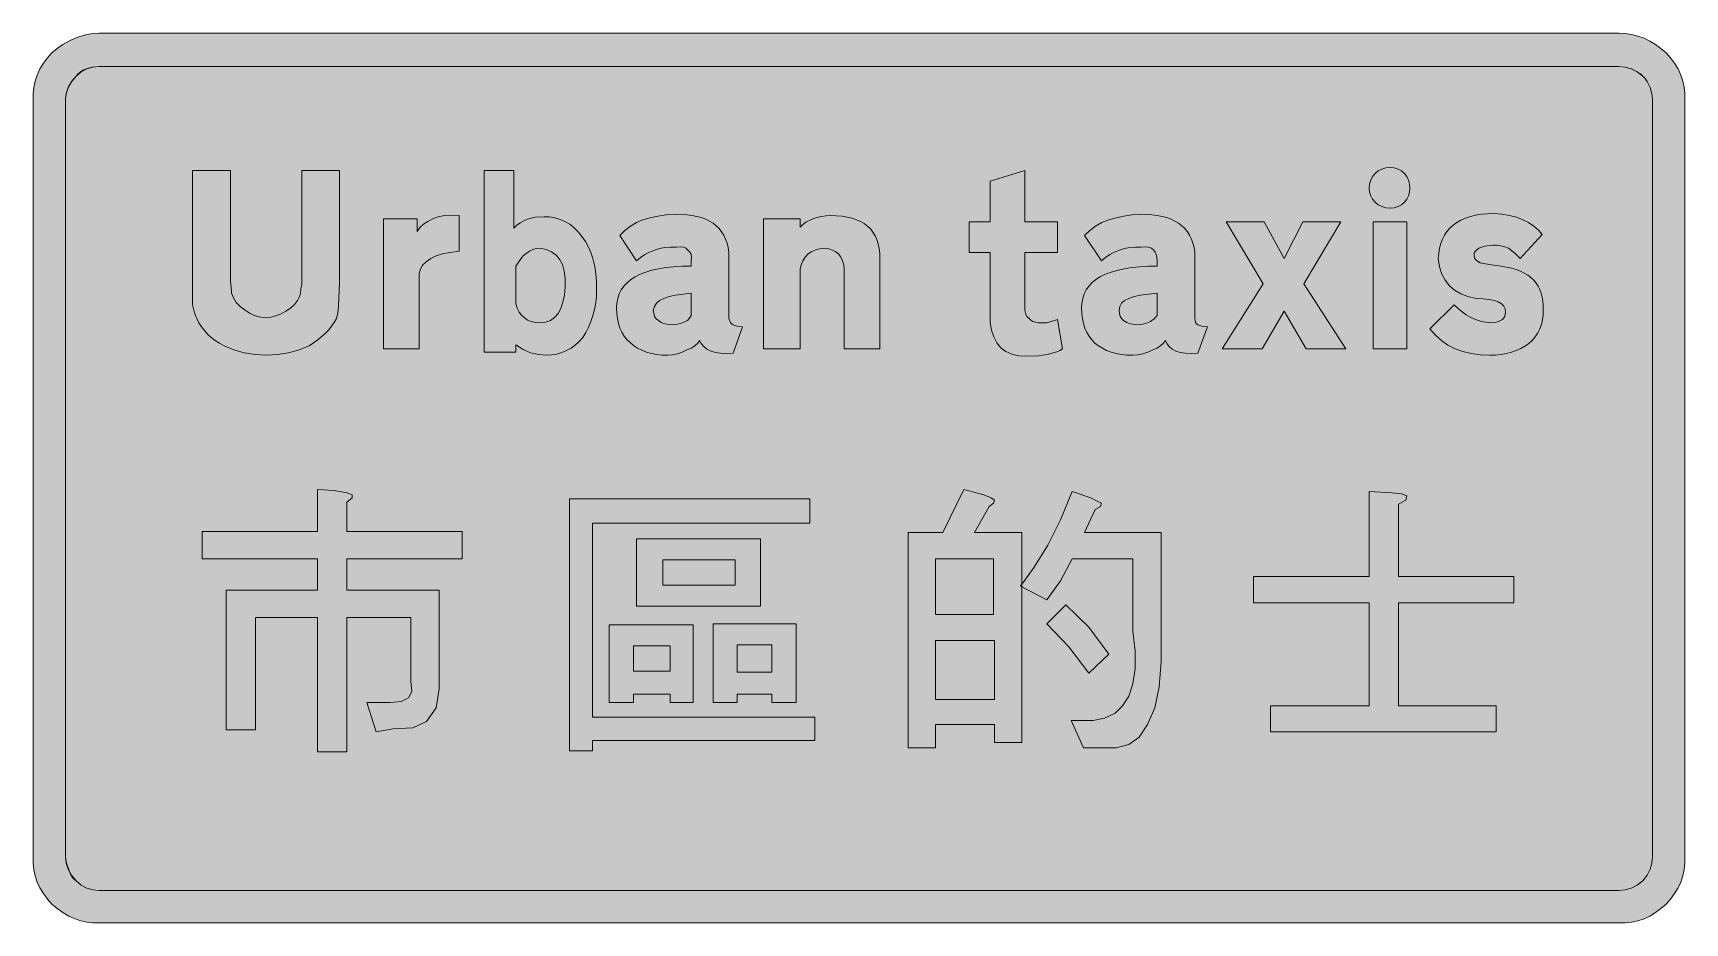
# Model space of a CAD drawing. Header units: metres. Extents: x 48 to 521, y 10 to 264.
import ezdxf

# ---------------------------------------------------------------- set-up
doc = ezdxf.new("R2010")
doc.units = ezdxf.units.M
doc.layers.add('FILL_BLACK_000000', color=7, linetype='Continuous', true_color=0x000000)
doc.layers.add('FILL_WHITE_FFFFFF', color=7, linetype='Continuous', true_color=0xffffff)

msp = doc.modelspace()

# ---------------------------------------------------------------- hatches: boundary and pattern name
at = {"layer": 'FILL_BLACK_000000', "true_color": 0x000000}
h = msp.add_hatch(color=7, dxfattribs=at)
h.dxf.hatch_style = 1
h.paths.add_polyline_path([(503.49, 264.01), (505.29, 263.71), (507.09, 263.23), (508.89, 262.62), (510.51, 261.84), (512.15, 260.86), (513.74, 259.71), (515.19, 258.42), (516.48, 257.01), (517.63, 255.49), (518.61, 253.86), (519.39, 252.12), (519.96, 250.32), (520.33, 248.56), (520.53, 246.85), (520.59, 245.22), (520.59, 28.62), (520.53, 26.82), (520.33, 25.02), (519.96, 23.22), (519.39, 21.42), (518.61, 19.8), (517.63, 18.16), (516.48, 16.57), (515.19, 15.12), (513.74, 13.83), (512.15, 12.68), (510.51, 11.7), (508.89, 10.92), (507.09, 10.35), (505.29, 9.98), (503.49, 9.78), (501.69, 9.72), (67.29, 9.72), (65.49, 9.78), (63.73, 9.98), (62.02, 10.35), (60.39, 10.92), (58.6, 11.7), (56.86, 12.68), (55.24, 13.83), (53.79, 15.12), (52.5, 16.57), (51.35, 18.16), (50.37, 19.8), (49.59, 21.42), (49.02, 23.22), (48.65, 25.02), (48.45, 26.82), (48.39, 28.62), (48.39, 245.22), (48.45, 246.85), (48.65, 248.56), (49.02, 250.32), (49.59, 252.12), (50.37, 253.86), (51.35, 255.49), (52.5, 257.01), (53.79, 258.42), (55.24, 259.71), (56.86, 260.86), (58.6, 261.84), (60.39, 262.62), (62.02, 263.23), (63.73, 263.71), (65.49, 264.01), (67.29, 264.12), (501.69, 264.12), (503.49, 264.01)])
h.paths.add_polyline_path([(63.54, 253.84), (62.73, 253.47), (61.97, 253), (61.29, 252.45), (60.69, 251.82), (59.46, 250.37), (58.51, 248.74), (57.91, 247.01), (57.75, 246.12), (57.69, 245.22), (57.69, 28.62), (57.86, 26.82), (58.4, 25.06), (59.34, 23.35), (60.69, 21.72), (62.14, 20.54), (63.76, 19.69), (65.5, 19.19), (67.29, 19.02), (501.69, 19.02), (503.49, 19.19), (505.25, 19.69), (506.96, 20.54), (508.59, 21.72), (509.77, 23.35), (510.62, 25.06), (511.12, 26.82), (511.29, 28.62), (511.29, 245.22), (511.1, 246.76), (510.69, 248.52), (509.75, 250.28), (509.21, 251.09), (508.59, 251.82), (506.96, 253), (505.25, 253.84), (503.49, 254.35), (501.69, 254.52), (67.29, 254.52), (65.33, 254.35), (63.54, 253.84)], flags=16)
h = msp.add_hatch(color=7, dxfattribs=at)
h.dxf.hatch_style = 1
h.paths.add_polyline_path([(135.99, 194.52), (135.99, 192.72), (135.69, 186.12), (135.64, 184.97), (135.5, 184.09), (135.09, 182.52), (134.47, 181.41), (133.74, 180.33), (132.91, 179.29), (131.98, 178.28), (129.82, 176.4), (127.29, 174.72), (125.9, 174.09), (124.44, 173.54), (121.37, 172.69), (118.18, 172.19), (114.99, 172.02), (111.85, 172.19), (108.76, 172.69), (105.79, 173.54), (102.99, 174.72), (101.68, 175.44), (100.46, 176.23), (99.34, 177.11), (98.3, 178.06), (97.37, 179.08), (96.54, 180.16), (95.81, 181.31), (95.19, 182.52), (94.89, 183.12), (94.44, 184.54), (93.99, 186.42), (93.99, 192.12), (93.99, 224.82), (104.79, 224.82), (104.79, 194.22), (104.79, 193.32), (105.09, 190.32), (105.09, 189.72), (105.66, 188.38), (106.48, 187.09), (107.58, 185.92), (108.99, 184.92), (110.43, 183.96), (111.99, 183.31), (113.55, 182.94), (114.99, 182.82), (116.39, 182.93), (117.84, 183.27), (119.29, 183.83), (120.69, 184.62), (121.97, 185.44), (123.09, 186.49), (123.98, 187.66), (124.59, 188.82), (124.89, 189.72), (124.93, 190.92), (125.02, 191.58), (125.19, 192.12), (125.19, 193.32), (125.19, 224.82), (135.99, 224.82), (135.99, 194.52)])
h = msp.add_hatch(color=7, dxfattribs=at)
h.dxf.hatch_style = 1
h.paths.add_polyline_path([(190.63, 172.73), (189.54, 173.15), (188.47, 173.67), (187.42, 174.29), (186.39, 175.02), (186.39, 172.92), (177.39, 172.92), (177.39, 224.82), (185.79, 224.82), (185.79, 208.32), (186.71, 209.15), (187.66, 209.85), (188.65, 210.42), (189.69, 210.87), (190.79, 211.21), (191.95, 211.44), (194.49, 211.62), (196.05, 211.54), (197.57, 211.28), (199.04, 210.84), (200.45, 210.23), (201.79, 209.44), (203.05, 208.46), (204.22, 207.28), (205.29, 205.92), (206.33, 204.49), (207.21, 202.9), (207.94, 201.17), (208.52, 199.32), (208.95, 197.35), (209.26, 195.29), (209.43, 193.14), (209.49, 190.92), (209.42, 188.92), (209.22, 186.99), (208.89, 185.13), (208.44, 183.34), (207.88, 181.64), (207.21, 180.04), (206.45, 178.53), (205.59, 177.12), (204.54, 175.95), (203.4, 174.93), (202.19, 174.06), (200.9, 173.33), (199.55, 172.76), (198.12, 172.35), (196.64, 172.1), (195.09, 172.02), (192.84, 172.19), (190.63, 172.73)])
h.paths.add_polyline_path([(196.27, 181.99), (197.47, 182.81), (198.47, 183.94), (199.27, 185.39), (199.87, 187.14), (200.28, 189.19), (200.49, 191.52), (200.48, 193.95), (200.21, 196.08), (199.69, 197.91), (198.91, 199.43), (197.89, 200.66), (196.61, 201.6), (195.08, 202.25), (193.29, 202.62), (192.22, 202.51), (191.23, 202.21), (190.29, 201.73), (189.39, 201.12), (188.54, 200.39), (187.78, 199.54), (186.39, 197.52), (186.39, 186.72), (186.8, 185.45), (187.34, 184.36), (188.02, 183.43), (188.83, 182.67), (189.76, 182.08), (190.82, 181.66), (192, 181.4), (193.29, 181.32), (194.88, 181.49), (196.27, 181.99)], flags=16)
h = msp.add_hatch(color=7, dxfattribs=at)
h.dxf.hatch_style = 1
h.paths.add_polyline_path([(341.19, 210.12), (341.19, 201.42), (331.89, 201.42), (331.89, 185.22), (331.95, 184.38), (332.15, 183.64), (332.52, 183.03), (333.09, 182.52), (333.6, 182.08), (334.21, 181.69), (334.95, 181.42), (335.79, 181.32), (338.19, 181.32), (341.19, 182.22), (342.69, 173.82), (341.93, 173.39), (341.01, 172.99), (338.68, 172.32), (335.73, 171.88), (332.19, 171.72), (330.05, 171.88), (328.14, 172.36), (326.45, 173.11), (324.99, 174.12), (323.93, 175.58), (323.04, 177.27), (322.37, 179.18), (321.99, 181.32), (321.99, 201.42), (315.99, 201.42), (315.99, 210.12), (321.99, 210.12), (321.99, 221.82), (331.89, 224.82), (331.89, 210.12), (341.19, 210.12)])
h = msp.add_hatch(color=7, dxfattribs=at)
h.dxf.hatch_style = 1
h.paths.add_polyline_path([(441.88, 218.61), (441.56, 217.56), (441.06, 216.6), (440.38, 215.74), (439.54, 215.03), (438.57, 214.49), (437.48, 214.14), (436.29, 214.02), (435.08, 214.14), (433.96, 214.49), (432.94, 215.03), (432.05, 215.74), (431.32, 216.6), (430.76, 217.56), (430.41, 218.61), (430.29, 219.72), (430.41, 220.93), (430.76, 222.05), (431.32, 223.07), (432.05, 223.96), (432.94, 224.69), (433.96, 225.25), (435.08, 225.6), (436.29, 225.72), (437.48, 225.6), (438.57, 225.25), (439.54, 224.69), (440.38, 223.96), (441.06, 223.07), (441.56, 222.05), (441.88, 220.93), (441.99, 219.72), (441.88, 218.61)])
h = msp.add_hatch(color=7, dxfattribs=at)
h.dxf.hatch_style = 1
h.paths.add_polyline_path([(480.03, 183.49), (479.86, 182.11), (479.55, 180.8), (479.12, 179.56), (478.54, 178.38), (477.81, 177.28), (476.93, 176.26), (475.89, 175.32), (474.82, 174.58), (473.65, 173.92), (472.38, 173.35), (471.02, 172.88), (469.57, 172.51), (468.04, 172.24), (466.45, 172.08), (464.79, 172.02), (462.06, 172.13), (459.5, 172.47), (457.11, 173.05), (454.89, 173.86), (452.84, 174.91), (450.95, 176.2), (449.24, 177.73), (447.69, 179.52), (454.59, 186.42), (455.72, 185.35), (456.88, 184.39), (458.09, 183.55), (459.39, 182.82), (460.74, 182.21), (462.13, 181.73), (463.57, 181.43), (465.09, 181.32), (466.11, 181.38), (466.97, 181.54), (467.71, 181.83), (468.39, 182.22), (468.78, 182.67), (469.06, 183.16), (469.23, 183.7), (469.29, 184.32), (469.16, 185.26), (468.78, 186.07), (468.14, 186.74), (467.23, 187.28), (466.05, 187.7), (464.61, 187.99), (462.89, 188.16), (460.89, 188.22), (458.56, 188.78), (456.5, 189.58), (454.73, 190.61), (453.24, 191.89), (452.03, 193.43), (451.1, 195.22), (450.46, 197.28), (450.09, 199.62), (450.21, 201.15), (450.44, 202.59), (450.79, 203.93), (451.27, 205.18), (451.86, 206.33), (452.56, 207.39), (453.39, 208.36), (454.33, 209.22), (455.38, 209.99), (456.56, 210.65), (457.84, 211.22), (459.24, 211.69), (460.76, 212.05), (462.39, 212.31), (464.13, 212.47), (465.99, 212.52), (468.28, 212.32), (470.42, 211.96), (472.41, 211.44), (474.24, 210.76), (475.9, 209.92), (477.38, 208.93), (478.68, 207.8), (479.79, 206.52), (473.49, 199.62), (472.76, 200.47), (471.95, 201.23), (470.19, 202.62), (469.06, 203.01), (467.94, 203.29), (466.81, 203.46), (465.69, 203.52), (463.33, 203.18), (462.4, 202.91), (461.64, 202.58), (461.05, 202.18), (460.63, 201.71), (460.37, 201.15), (460.29, 200.52), (460.4, 199.9), (460.74, 199.36), (461.3, 198.87), (462.09, 198.42), (464.64, 197.97), (468.09, 197.52), (471.03, 196.93), (472.34, 196.53), (473.55, 196.06), (474.66, 195.52), (475.66, 194.9), (476.56, 194.22), (477.35, 193.47), (478.05, 192.65), (478.64, 191.75), (479.13, 190.79), (479.52, 189.76), (479.81, 188.65), (480.01, 187.48), (480.1, 186.23), (480.09, 184.92), (480.03, 183.49)])
h = msp.add_hatch(color=7, dxfattribs=at)
h.dxf.hatch_style = 1
h.paths.add_polyline_path([(148.59, 211.02), (158.19, 211.02), (158.19, 207.42), (158.98, 208.49), (159.99, 209.44), (161.23, 210.29), (162.69, 211.02), (164.2, 211.58), (165.99, 211.92), (168.01, 212.03), (170.19, 211.92), (170.19, 201.72), (167.66, 201.43), (165.46, 201.01), (163.61, 200.41), (162.09, 199.62), (160.73, 198.71), (159.76, 197.74), (159.14, 196.67), (158.79, 195.42), (158.79, 173.82), (148.59, 173.82), (148.59, 211.02)])
h = msp.add_hatch(color=7, dxfattribs=at)
h.dxf.hatch_style = 1
h.paths.add_polyline_path([(236.6, 200.04), (236.49, 200.86), (236.15, 201.51), (235.59, 202.02), (235.03, 202.58), (234.28, 202.92), (233.35, 203.03), (232.29, 202.92), (230.63, 202.95), (229.03, 202.82), (227.5, 202.53), (226.03, 202.09), (224.63, 201.52), (223.3, 200.81), (222.06, 199.98), (220.89, 199.02), (216.09, 206.22), (217.54, 207.68), (219.17, 208.92), (220.9, 209.93), (222.69, 210.72), (224.78, 211.33), (227, 211.81), (229.4, 212.11), (231.99, 212.22), (235.28, 212.15), (236.78, 211.98), (238.18, 211.71), (239.48, 211.36), (240.68, 210.91), (241.78, 210.37), (242.79, 209.74), (243.7, 209.02), (244.51, 208.21), (245.22, 207.31), (245.83, 206.31), (246.34, 205.23), (246.76, 204.05), (247.07, 202.78), (247.29, 201.42), (247.29, 182.52), (247.78, 181.39), (248.09, 181), (248.49, 180.72), (249.61, 180.31), (251.19, 180.12), (248.49, 172.62), (246.58, 172.5), (244.89, 172.58), (243.43, 172.83), (242.19, 173.22), (241, 173.77), (240.09, 174.49), (239.41, 175.33), (238.89, 176.22), (238.45, 175.5), (237.65, 174.76), (236.57, 174.07), (235.29, 173.52), (233.94, 172.91), (232.59, 172.43), (231.24, 172.13), (229.89, 172.02), (228.23, 172.08), (226.64, 172.24), (225.13, 172.53), (223.7, 172.92), (222.38, 173.43), (221.16, 174.04), (220.06, 174.78), (219.09, 175.62), (218.15, 176.48), (217.34, 177.46), (216.67, 178.57), (216.13, 179.78), (215.71, 181.1), (215.42, 182.5), (215.25, 183.97), (215.19, 185.52), (215.27, 186.94), (215.53, 188.28), (215.95, 189.52), (216.54, 190.69), (217.29, 191.76), (218.21, 192.74), (219.3, 193.64), (220.55, 194.44), (221.97, 195.16), (223.55, 195.78), (225.3, 196.31), (227.21, 196.74), (229.29, 197.08), (231.53, 197.32), (233.93, 197.47), (236.49, 197.52), (236.49, 199.02), (236.6, 200.04)])
h.paths.add_polyline_path([(226.48, 182.41), (227.19, 181.92), (227.98, 181.35), (228.99, 180.98), (230.23, 180.78), (231.69, 180.72), (233.49, 181.06), (234.88, 181.62), (235.42, 181.99), (235.87, 182.41), (236.22, 182.89), (236.49, 183.42), (236.49, 189.72), (232.03, 189.19), (230.2, 188.79), (228.69, 188.22), (227.5, 187.66), (226.63, 186.91), (226.03, 185.98), (225.69, 184.92), (225.99, 183.12), (226.48, 182.41)], flags=16)
h = msp.add_hatch(color=7, dxfattribs=at)
h.dxf.hatch_style = 1
h.paths.add_polyline_path([(280.29, 173.82), (280.29, 195.42), (280.29, 195.72), (280.29, 196.32), (280.29, 196.62), (280.11, 197.9), (279.78, 199.03), (279.3, 200.02), (278.68, 200.86), (277.9, 201.54), (276.96, 202.06), (275.86, 202.42), (274.59, 202.62), (273.2, 202.42), (271.95, 202.06), (270.85, 201.54), (269.9, 200.86), (269.11, 200.02), (268.47, 199.03), (268, 197.9), (267.69, 196.62), (267.69, 196.32), (267.69, 173.82), (257.19, 173.82), (257.19, 211.02), (267.69, 211.02), (267.69, 208.62), (268.42, 209.42), (269.27, 210.04), (271.29, 211.02), (272.47, 211.41), (273.73, 211.69), (275.04, 211.86), (276.39, 211.92), (279.67, 211.74), (281.14, 211.5), (282.52, 211.18), (283.78, 210.76), (284.94, 210.24), (285.99, 209.63), (286.93, 208.92), (287.76, 208.11), (288.48, 207.2), (289.09, 206.19), (289.59, 205.09), (289.99, 203.87), (290.27, 202.56), (290.43, 201.14), (290.49, 199.62), (290.49, 199.02), (290.49, 173.82), (280.29, 173.82)])
h = msp.add_hatch(color=7, dxfattribs=at)
h.dxf.hatch_style = 1
h.paths.add_polyline_path([(369.63, 200.04), (369.46, 200.86), (369.18, 201.51), (368.79, 202.02), (368.06, 202.58), (367.22, 202.92), (366.26, 203.03), (365.19, 202.92), (363.53, 202.95), (361.93, 202.82), (360.4, 202.53), (358.93, 202.09), (357.53, 201.52), (356.2, 200.81), (354.96, 199.98), (353.79, 199.02), (348.99, 206.22), (350.45, 207.68), (352.1, 208.92), (353.93, 209.93), (355.89, 210.72), (357.97, 211.33), (360.17, 211.81), (362.47, 212.11), (364.89, 212.22), (368.19, 212.15), (369.71, 211.98), (371.12, 211.71), (372.45, 211.36), (373.68, 210.91), (374.81, 210.37), (375.84, 209.74), (376.78, 209.02), (377.61, 208.21), (378.35, 207.31), (378.98, 206.31), (379.51, 205.23), (379.94, 204.05), (380.27, 202.78), (380.49, 201.42), (380.49, 182.52), (380.55, 181.9), (380.72, 181.39), (381, 181), (381.39, 180.72), (382.52, 180.31), (384.09, 180.12), (381.39, 172.62), (379.48, 172.5), (377.79, 172.58), (376.33, 172.83), (375.09, 173.22), (374.03, 173.77), (373.14, 174.49), (372.47, 175.33), (372.09, 176.22), (371.53, 175.5), (370.74, 174.76), (369.73, 174.07), (368.49, 173.52), (367.09, 172.91), (365.64, 172.43), (364.19, 172.13), (362.79, 172.02), (361.09, 172.08), (359.49, 172.24), (357.98, 172.52), (356.57, 172.91), (355.26, 173.4), (354.05, 174), (352.95, 174.7), (351.95, 175.51), (351.07, 176.42), (350.29, 177.43), (349.63, 178.53), (349.08, 179.74), (348.65, 181.04), (348.34, 182.44), (348.15, 183.93), (348.09, 185.52), (348.17, 186.94), (348.43, 188.28), (348.85, 189.53), (349.44, 190.69), (350.2, 191.78), (351.13, 192.78), (352.22, 193.69), (353.49, 194.52), (354.92, 195.17), (356.53, 195.75), (358.3, 196.26), (360.24, 196.69), (362.35, 197.05), (364.63, 197.3), (367.07, 197.46), (369.69, 197.52), (369.69, 199.02), (369.63, 200.04)])
h.paths.add_polyline_path([(359.19, 183.12), (359.64, 182.41), (360.09, 181.92), (361.05, 181.35), (362.12, 180.98), (363.3, 180.78), (364.59, 180.72), (366.4, 181.06), (367.81, 181.62), (368.89, 182.41), (369.69, 183.42), (369.69, 189.72), (364.96, 189.19), (363.11, 188.79), (361.59, 188.22), (360.41, 187.66), (359.56, 186.91), (359.06, 185.98), (358.89, 184.92), (358.93, 184.02), (359.19, 183.12)], flags=16)
h = msp.add_hatch(color=7, dxfattribs=at)
h.dxf.hatch_style = 1
h.paths.add_polyline_path([(422.19, 210.12), (411.69, 192.42), (423.69, 173.82), (412.29, 173.82), (405.99, 184.62), (399.69, 173.82), (388.29, 173.82), (399.99, 192.42), (389.49, 210.12), (400.29, 210.12), (405.99, 199.62), (411.39, 210.12), (422.19, 210.12)])
h = msp.add_hatch(color=7, dxfattribs=at)
h.dxf.hatch_style = 1
h.paths.add_polyline_path([(431.49, 173.82), (431.49, 210.12), (441.09, 210.12), (441.09, 173.82), (431.49, 173.82)])
h = msp.add_hatch(color=7, dxfattribs=at)
h.dxf.hatch_style = 1
h.paths.add_polyline_path([(129.69, 121.62), (129.69, 133.62), (134.49, 133.32), (138.09, 132.72), (139.59, 132.12), (139.59, 131.22), (138.09, 130.02), (138.09, 121.62), (171.09, 121.62), (171.09, 113.82), (138.09, 113.82), (138.09, 104.82), (164.49, 104.82), (164.49, 76.62), (163.59, 71.22), (160.89, 67.32), (156.99, 65.52), (151.29, 65.22), (146.49, 64.32), (143.79, 72.72), (150.39, 72.72), (153.69, 73.02), (155.79, 74.22), (156.69, 76.02), (156.39, 78.72), (156.39, 97.02), (138.09, 97.02), (138.09, 58.62), (129.69, 58.62), (129.69, 97.02), (111.99, 97.02), (111.99, 64.92), (103.59, 64.92), (103.59, 104.82), (129.69, 104.82), (129.69, 113.82), (96.69, 113.82), (96.69, 121.62), (129.69, 121.62)])
h = msp.add_hatch(color=7, dxfattribs=at)
h.dxf.hatch_style = 1
h.paths.add_polyline_path([(323.19, 130.62), (322.89, 129.72), (321.69, 128.82), (317.49, 121.32), (330.99, 121.32), (330.99, 61.32), (323.19, 61.32), (323.19, 66.42), (306.39, 66.42), (306.39, 59.82), (298.59, 59.82), (298.59, 121.32), (308.49, 121.32), (314.49, 133.62), (320.19, 132.12), (322.29, 131.22), (323.19, 130.62)])
h.paths.add_polyline_path([(306.39, 113.82), (306.39, 97.92), (322.89, 97.92), (322.89, 113.82), (306.39, 113.82)], flags=16)
h.paths.add_polyline_path([(323.19, 90.42), (306.39, 90.42), (306.39, 73.62), (323.19, 73.62), (323.19, 90.42)], flags=16)
h = msp.add_hatch(color=7, dxfattribs=at)
h.dxf.hatch_style = 1
h.paths.add_polyline_path([(352.59, 130.32), (353.79, 129.72), (353.49, 128.82), (351.99, 127.92), (348.99, 121.32), (370.89, 121.32), (370.89, 92.82), (370.89, 84.42), (370.29, 77.22), (369.09, 71.22), (366.99, 66.42), (364.59, 62.82), (361.59, 60.72), (357.99, 59.82), (353.49, 59.82), (348.69, 59.82), (345.09, 67.62), (351.39, 67.62), (354.69, 68.22), (357.69, 69.72), (359.79, 71.82), (361.59, 74.52), (362.79, 78.12), (363.39, 82.32), (363.39, 87.42), (362.79, 93.12), (362.79, 113.82), (345.39, 113.82), (342.09, 107.52), (338.19, 102.12), (330.69, 106.02), (334.59, 111.42), (338.49, 117.72), (342.09, 124.92), (345.39, 133.02), (350.79, 131.22), (352.59, 130.32)])
h = msp.add_hatch(color=7, dxfattribs=at)
h.dxf.hatch_style = 1
h.paths.add_polyline_path([(439.59, 132.42), (441.09, 131.82), (440.79, 130.62), (438.69, 129.42), (438.69, 108.72), (471.69, 108.72), (471.69, 101.22), (438.69, 101.22), (438.69, 71.82), (466.59, 71.82), (466.59, 64.32), (402.09, 64.32), (402.09, 71.82), (430.29, 71.82), (430.29, 101.22), (397.29, 101.22), (397.29, 108.72), (430.29, 108.72), (430.29, 133.02), (436.89, 132.72), (439.59, 132.42)])
h = msp.add_hatch(color=7, dxfattribs=at)
h.dxf.hatch_style = 1
h.paths.add_polyline_path([(270.39, 130.92), (270.39, 124.02), (208.29, 124.02), (208.29, 68.52), (271.89, 68.52), (271.89, 61.92), (208.29, 61.92), (208.29, 58.92), (201.69, 58.92), (201.69, 130.92), (270.39, 130.92)])
h = msp.add_hatch(color=7, dxfattribs=at)
h.dxf.hatch_style = 1
h.paths.add_polyline_path([(256.29, 100.32), (220.89, 100.32), (220.89, 119.52), (256.29, 119.52), (256.29, 100.32)])
h.paths.add_polyline_path([(249.09, 113.52), (228.39, 113.52), (228.39, 106.32), (249.09, 106.32), (249.09, 113.52)], flags=16)
h = msp.add_hatch(color=7, dxfattribs=at)
h.dxf.hatch_style = 1
h.paths.add_polyline_path([(350.19, 94.32), (355.89, 86.52), (350.19, 81.12), (344.49, 88.62), (338.19, 95.22), (343.59, 100.62), (350.19, 94.32)])
h = msp.add_hatch(color=7, dxfattribs=at)
h.dxf.hatch_style = 1
h.paths.add_polyline_path([(237.09, 72.72), (230.49, 72.72), (230.49, 75.12), (219.99, 75.12), (219.99, 72.72), (213.09, 72.72), (213.09, 94.92), (237.09, 94.92), (237.09, 72.72)])
h.paths.add_polyline_path([(230.49, 88.92), (219.99, 88.92), (219.99, 81.72), (230.49, 81.72), (230.49, 88.92)], flags=16)
h = msp.add_hatch(color=7, dxfattribs=at)
h.dxf.hatch_style = 1
h.paths.add_polyline_path([(266.49, 72.72), (259.59, 72.72), (259.59, 75.12), (249.69, 75.12), (249.69, 72.72), (242.79, 72.72), (242.79, 95.22), (266.49, 95.22), (266.49, 72.72)])
h.paths.add_polyline_path([(259.59, 89.22), (249.69, 89.22), (249.69, 81.42), (259.59, 81.42), (259.59, 89.22)], flags=16)
at = {"layer": 'FILL_WHITE_FFFFFF', "true_color": 0xffffff}
h = msp.add_hatch(color=7, dxfattribs=at)
h.dxf.hatch_style = 1
h.paths.add_polyline_path([(501.69, 254.52), (503.49, 254.33), (505.29, 253.92), (507.05, 252.98), (507.86, 252.44), (508.59, 251.82), (509.21, 251.09), (509.75, 250.28), (510.69, 248.52), (511.1, 246.76), (511.29, 245.22), (511.29, 28.62), (511.12, 26.82), (510.62, 25.06), (509.77, 23.35), (508.59, 21.72), (506.96, 20.54), (505.25, 19.69), (503.49, 19.19), (501.69, 19.02), (67.29, 19.02), (65.5, 19.19), (63.76, 19.69), (62.14, 20.54), (60.69, 21.72), (59.9, 22.45), (59.3, 23.26), (58.88, 24.12), (58.59, 25.02), (58.2, 25.92), (57.92, 26.82), (57.75, 27.72), (57.69, 28.62), (57.69, 245.22), (57.86, 246.84), (58.4, 248.52), (59.34, 250.2), (60.69, 251.82), (62.14, 253), (63.76, 253.84), (65.5, 254.35), (67.29, 254.52), (501.69, 254.52)])

# ---------------------------------------------------------------- linework, layer by layer
at = {"layer": 'FILL_BLACK_000000', "lineweight": 0, "true_color": 0x000000}
for points in [[(503.49, 264.01), (505.29, 263.71), (507.09, 263.23), (508.89, 262.62), (510.51, 261.84), (512.15, 260.86), (513.74, 259.71), (515.19, 258.42), (516.48, 257.01), (517.63, 255.49), (518.61, 253.86), (519.39, 252.12), (519.96, 250.32), (520.33, 248.56), (520.53, 246.85), (520.59, 245.22), (520.59, 28.62), (520.53, 26.82), (520.33, 25.02), (519.96, 23.22), (519.39, 21.42), (518.61, 19.8), (517.63, 18.16), (516.48, 16.57), (515.19, 15.12), (513.74, 13.83), (512.15, 12.68), (510.51, 11.7), (508.89, 10.92), (507.09, 10.35), (505.29, 9.98), (503.49, 9.78), (501.69, 9.72), (67.29, 9.72), (65.49, 9.78), (63.73, 9.98), (62.02, 10.35), (60.39, 10.92), (58.6, 11.7), (56.86, 12.68), (55.24, 13.83), (53.79, 15.12), (52.5, 16.57), (51.35, 18.16), (50.37, 19.8), (49.59, 21.42), (49.02, 23.22), (48.65, 25.02), (48.45, 26.82), (48.39, 28.62), (48.39, 245.22), (48.45, 246.85), (48.65, 248.56), (49.02, 250.32), (49.59, 252.12), (50.37, 253.86), (51.35, 255.49), (52.5, 257.01), (53.79, 258.42), (55.24, 259.71), (56.86, 260.86), (58.6, 261.84), (60.39, 262.62), (62.02, 263.23), (63.73, 263.71), (65.49, 264.01), (67.29, 264.12), (501.69, 264.12)], [(63.54, 253.84), (62.73, 253.47), (61.97, 253), (61.29, 252.45), (60.69, 251.82), (59.46, 250.37), (58.51, 248.74), (57.91, 247.01), (57.75, 246.12), (57.69, 245.22), (57.69, 28.62), (57.86, 26.82), (58.4, 25.06), (59.34, 23.35), (60.69, 21.72), (62.14, 20.54), (63.76, 19.69), (65.5, 19.19), (67.29, 19.02), (501.69, 19.02), (503.49, 19.19), (505.25, 19.69), (506.96, 20.54), (508.59, 21.72), (509.77, 23.35), (510.62, 25.06), (511.12, 26.82), (511.29, 28.62), (511.29, 245.22), (511.1, 246.76), (510.69, 248.52), (509.75, 250.28), (509.21, 251.09), (508.59, 251.82), (506.96, 253), (505.25, 253.84), (503.49, 254.35), (501.69, 254.52), (67.29, 254.52), (65.33, 254.35)], [(135.99, 194.52), (135.99, 192.72), (135.69, 186.12), (135.64, 184.97), (135.5, 184.09), (135.09, 182.52), (134.47, 181.41), (133.74, 180.33), (132.91, 179.29), (131.98, 178.28), (129.82, 176.4), (127.29, 174.72), (125.9, 174.09), (124.44, 173.54), (121.37, 172.69), (118.18, 172.19), (114.99, 172.02), (111.85, 172.19), (108.76, 172.69), (105.79, 173.54), (102.99, 174.72), (101.68, 175.44), (100.46, 176.23), (99.34, 177.11), (98.3, 178.06), (97.37, 179.08), (96.54, 180.16), (95.81, 181.31), (95.19, 182.52), (94.89, 183.12), (94.44, 184.54), (93.99, 186.42), (93.99, 192.12), (93.99, 224.82), (104.79, 224.82), (104.79, 194.22), (104.79, 193.32), (105.09, 190.32), (105.09, 189.72), (105.66, 188.38), (106.48, 187.09), (107.58, 185.92), (108.99, 184.92), (110.43, 183.96), (111.99, 183.31), (113.55, 182.94), (114.99, 182.82), (116.39, 182.93), (117.84, 183.27), (119.29, 183.83), (120.69, 184.62), (121.97, 185.44), (123.09, 186.49), (123.98, 187.66), (124.59, 188.82), (124.89, 189.72), (124.93, 190.92), (125.02, 191.58), (125.19, 192.12), (125.19, 193.32), (125.19, 224.82), (135.99, 224.82)], [(190.63, 172.73), (189.54, 173.15), (188.47, 173.67), (187.42, 174.29), (186.39, 175.02), (186.39, 172.92), (177.39, 172.92), (177.39, 224.82), (185.79, 224.82), (185.79, 208.32), (186.71, 209.15), (187.66, 209.85), (188.65, 210.42), (189.69, 210.87), (190.79, 211.21), (191.95, 211.44), (194.49, 211.62), (196.05, 211.54), (197.57, 211.28), (199.04, 210.84), (200.45, 210.23), (201.79, 209.44), (203.05, 208.46), (204.22, 207.28), (205.29, 205.92), (206.33, 204.49), (207.21, 202.9), (207.94, 201.17), (208.52, 199.32), (208.95, 197.35), (209.26, 195.29), (209.43, 193.14), (209.49, 190.92), (209.42, 188.92), (209.22, 186.99), (208.89, 185.13), (208.44, 183.34), (207.88, 181.64), (207.21, 180.04), (206.45, 178.53), (205.59, 177.12), (204.54, 175.95), (203.4, 174.93), (202.19, 174.06), (200.9, 173.33), (199.55, 172.76), (198.12, 172.35), (196.64, 172.1), (195.09, 172.02), (192.84, 172.19)], [(341.19, 210.12), (341.19, 201.42), (331.89, 201.42), (331.89, 185.22), (331.95, 184.38), (332.15, 183.64), (332.52, 183.03), (333.09, 182.52), (333.6, 182.08), (334.21, 181.69), (334.95, 181.42), (335.79, 181.32), (338.19, 181.32), (341.19, 182.22), (342.69, 173.82), (341.93, 173.39), (341.01, 172.99), (338.68, 172.32), (335.73, 171.88), (332.19, 171.72), (330.05, 171.88), (328.14, 172.36), (326.45, 173.11), (324.99, 174.12), (323.93, 175.58), (323.04, 177.27), (322.37, 179.18), (321.99, 181.32), (321.99, 201.42), (315.99, 201.42), (315.99, 210.12), (321.99, 210.12), (321.99, 221.82), (331.89, 224.82), (331.89, 210.12)], [(441.88, 218.61), (441.56, 217.56), (441.06, 216.6), (440.38, 215.74), (439.54, 215.03), (438.57, 214.49), (437.48, 214.14), (436.29, 214.02), (435.08, 214.14), (433.96, 214.49), (432.94, 215.03), (432.05, 215.74), (431.32, 216.6), (430.76, 217.56), (430.41, 218.61), (430.29, 219.72), (430.41, 220.93), (430.76, 222.05), (431.32, 223.07), (432.05, 223.96), (432.94, 224.69), (433.96, 225.25), (435.08, 225.6), (436.29, 225.72), (437.48, 225.6), (438.57, 225.25), (439.54, 224.69), (440.38, 223.96), (441.06, 223.07), (441.56, 222.05), (441.88, 220.93), (441.99, 219.72)], [(480.03, 183.49), (479.86, 182.11), (479.55, 180.8), (479.12, 179.56), (478.54, 178.38), (477.81, 177.28), (476.93, 176.26), (475.89, 175.32), (474.82, 174.58), (473.65, 173.92), (472.38, 173.35), (471.02, 172.88), (469.57, 172.51), (468.04, 172.24), (466.45, 172.08), (464.79, 172.02), (462.06, 172.13), (459.5, 172.47), (457.11, 173.05), (454.89, 173.86), (452.84, 174.91), (450.95, 176.2), (449.24, 177.73), (447.69, 179.52), (454.59, 186.42), (455.72, 185.35), (456.88, 184.39), (458.09, 183.55), (459.39, 182.82), (460.74, 182.21), (462.13, 181.73), (463.57, 181.43), (465.09, 181.32), (466.11, 181.38), (466.97, 181.54), (467.71, 181.83), (468.39, 182.22), (468.78, 182.67), (469.06, 183.16), (469.23, 183.7), (469.29, 184.32), (469.16, 185.26), (468.78, 186.07), (468.14, 186.74), (467.23, 187.28), (466.05, 187.7), (464.61, 187.99), (462.89, 188.16), (460.89, 188.22), (458.56, 188.78), (456.5, 189.58), (454.73, 190.61), (453.24, 191.89), (452.03, 193.43), (451.1, 195.22), (450.46, 197.28), (450.09, 199.62), (450.21, 201.15), (450.44, 202.59), (450.79, 203.93), (451.27, 205.18), (451.86, 206.33), (452.56, 207.39), (453.39, 208.36), (454.33, 209.22), (455.38, 209.99), (456.56, 210.65), (457.84, 211.22), (459.24, 211.69), (460.76, 212.05), (462.39, 212.31), (464.13, 212.47), (465.99, 212.52), (468.28, 212.32), (470.42, 211.96), (472.41, 211.44), (474.24, 210.76), (475.9, 209.92), (477.38, 208.93), (478.68, 207.8), (479.79, 206.52), (473.49, 199.62), (472.76, 200.47), (471.95, 201.23), (470.19, 202.62), (469.06, 203.01), (467.94, 203.29), (466.81, 203.46), (465.69, 203.52), (463.33, 203.18), (462.4, 202.91), (461.64, 202.58), (461.05, 202.18), (460.63, 201.71), (460.37, 201.15), (460.29, 200.52), (460.4, 199.9), (460.74, 199.36), (461.3, 198.87), (462.09, 198.42), (464.64, 197.97), (468.09, 197.52), (471.03, 196.93), (472.34, 196.53), (473.55, 196.06), (474.66, 195.52), (475.66, 194.9), (476.56, 194.22), (477.35, 193.47), (478.05, 192.65), (478.64, 191.75), (479.13, 190.79), (479.52, 189.76), (479.81, 188.65), (480.01, 187.48), (480.1, 186.23), (480.09, 184.92)], [(148.59, 211.02), (158.19, 211.02), (158.19, 207.42), (158.98, 208.49), (159.99, 209.44), (161.23, 210.29), (162.69, 211.02), (164.2, 211.58), (165.99, 211.92), (168.01, 212.03), (170.19, 211.92), (170.19, 201.72), (167.66, 201.43), (165.46, 201.01), (163.61, 200.41), (162.09, 199.62), (160.73, 198.71), (159.76, 197.74), (159.14, 196.67), (158.79, 195.42), (158.79, 173.82), (148.59, 173.82)], [(236.6, 200.04), (236.49, 200.86), (236.15, 201.51), (235.59, 202.02), (235.03, 202.58), (234.28, 202.92), (233.35, 203.03), (232.29, 202.92), (230.63, 202.95), (229.03, 202.82), (227.5, 202.53), (226.03, 202.09), (224.63, 201.52), (223.3, 200.81), (222.06, 199.98), (220.89, 199.02), (216.09, 206.22), (217.54, 207.68), (219.17, 208.92), (220.9, 209.93), (222.69, 210.72), (224.78, 211.33), (227, 211.81), (229.4, 212.11), (231.99, 212.22), (235.28, 212.15), (236.78, 211.98), (238.18, 211.71), (239.48, 211.36), (240.68, 210.91), (241.78, 210.37), (242.79, 209.74), (243.7, 209.02), (244.51, 208.21), (245.22, 207.31), (245.83, 206.31), (246.34, 205.23), (246.76, 204.05), (247.07, 202.78), (247.29, 201.42), (247.29, 182.52), (247.78, 181.39), (248.09, 181), (248.49, 180.72), (249.61, 180.31), (251.19, 180.12), (248.49, 172.62), (246.58, 172.5), (244.89, 172.58), (243.43, 172.83), (242.19, 173.22), (241, 173.77), (240.09, 174.49), (239.41, 175.33), (238.89, 176.22), (238.45, 175.5), (237.65, 174.76), (236.57, 174.07), (235.29, 173.52), (233.94, 172.91), (232.59, 172.43), (231.24, 172.13), (229.89, 172.02), (228.23, 172.08), (226.64, 172.24), (225.13, 172.53), (223.7, 172.92), (222.38, 173.43), (221.16, 174.04), (220.06, 174.78), (219.09, 175.62), (218.15, 176.48), (217.34, 177.46), (216.67, 178.57), (216.13, 179.78), (215.71, 181.1), (215.42, 182.5), (215.25, 183.97), (215.19, 185.52), (215.27, 186.94), (215.53, 188.28), (215.95, 189.52), (216.54, 190.69), (217.29, 191.76), (218.21, 192.74), (219.3, 193.64), (220.55, 194.44), (221.97, 195.16), (223.55, 195.78), (225.3, 196.31), (227.21, 196.74), (229.29, 197.08), (231.53, 197.32), (233.93, 197.47), (236.49, 197.52), (236.49, 199.02)], [(280.29, 173.82), (280.29, 195.42), (280.29, 195.72), (280.29, 196.32), (280.29, 196.62), (280.11, 197.9), (279.78, 199.03), (279.3, 200.02), (278.68, 200.86), (277.9, 201.54), (276.96, 202.06), (275.86, 202.42), (274.59, 202.62), (273.2, 202.42), (271.95, 202.06), (270.85, 201.54), (269.9, 200.86), (269.11, 200.02), (268.47, 199.03), (268, 197.9), (267.69, 196.62), (267.69, 196.32), (267.69, 173.82), (257.19, 173.82), (257.19, 211.02), (267.69, 211.02), (267.69, 208.62), (268.42, 209.42), (269.27, 210.04), (271.29, 211.02), (272.47, 211.41), (273.73, 211.69), (275.04, 211.86), (276.39, 211.92), (279.67, 211.74), (281.14, 211.5), (282.52, 211.18), (283.78, 210.76), (284.94, 210.24), (285.99, 209.63), (286.93, 208.92), (287.76, 208.11), (288.48, 207.2), (289.09, 206.19), (289.59, 205.09), (289.99, 203.87), (290.27, 202.56), (290.43, 201.14), (290.49, 199.62), (290.49, 199.02), (290.49, 173.82)], [(369.63, 200.04), (369.46, 200.86), (369.18, 201.51), (368.79, 202.02), (368.06, 202.58), (367.22, 202.92), (366.26, 203.03), (365.19, 202.92), (363.53, 202.95), (361.93, 202.82), (360.4, 202.53), (358.93, 202.09), (357.53, 201.52), (356.2, 200.81), (354.96, 199.98), (353.79, 199.02), (348.99, 206.22), (350.45, 207.68), (352.1, 208.92), (353.93, 209.93), (355.89, 210.72), (357.97, 211.33), (360.17, 211.81), (362.47, 212.11), (364.89, 212.22), (368.19, 212.15), (369.71, 211.98), (371.12, 211.71), (372.45, 211.36), (373.68, 210.91), (374.81, 210.37), (375.84, 209.74), (376.78, 209.02), (377.61, 208.21), (378.35, 207.31), (378.98, 206.31), (379.51, 205.23), (379.94, 204.05), (380.27, 202.78), (380.49, 201.42), (380.49, 182.52), (380.55, 181.9), (380.72, 181.39), (381, 181), (381.39, 180.72), (382.52, 180.31), (384.09, 180.12), (381.39, 172.62), (379.48, 172.5), (377.79, 172.58), (376.33, 172.83), (375.09, 173.22), (374.03, 173.77), (373.14, 174.49), (372.47, 175.33), (372.09, 176.22), (371.53, 175.5), (370.74, 174.76), (369.73, 174.07), (368.49, 173.52), (367.09, 172.91), (365.64, 172.43), (364.19, 172.13), (362.79, 172.02), (361.09, 172.08), (359.49, 172.24), (357.98, 172.52), (356.57, 172.91), (355.26, 173.4), (354.05, 174), (352.95, 174.7), (351.95, 175.51), (351.07, 176.42), (350.29, 177.43), (349.63, 178.53), (349.08, 179.74), (348.65, 181.04), (348.34, 182.44), (348.15, 183.93), (348.09, 185.52), (348.17, 186.94), (348.43, 188.28), (348.85, 189.53), (349.44, 190.69), (350.2, 191.78), (351.13, 192.78), (352.22, 193.69), (353.49, 194.52), (354.92, 195.17), (356.53, 195.75), (358.3, 196.26), (360.24, 196.69), (362.35, 197.05), (364.63, 197.3), (367.07, 197.46), (369.69, 197.52), (369.69, 199.02)], [(422.19, 210.12), (411.69, 192.42), (423.69, 173.82), (412.29, 173.82), (405.99, 184.62), (399.69, 173.82), (388.29, 173.82), (399.99, 192.42), (389.49, 210.12), (400.29, 210.12), (405.99, 199.62), (411.39, 210.12)], [(431.49, 173.82), (431.49, 210.12), (441.09, 210.12), (441.09, 173.82)], [(196.27, 181.99), (197.47, 182.81), (198.47, 183.94), (199.27, 185.39), (199.87, 187.14), (200.28, 189.19), (200.49, 191.52), (200.48, 193.95), (200.21, 196.08), (199.69, 197.91), (198.91, 199.43), (197.89, 200.66), (196.61, 201.6), (195.08, 202.25), (193.29, 202.62), (192.22, 202.51), (191.23, 202.21), (190.29, 201.73), (189.39, 201.12), (188.54, 200.39), (187.78, 199.54), (186.39, 197.52), (186.39, 186.72), (186.8, 185.45), (187.34, 184.36), (188.02, 183.43), (188.83, 182.67), (189.76, 182.08), (190.82, 181.66), (192, 181.4), (193.29, 181.32), (194.88, 181.49)], [(226.48, 182.41), (227.19, 181.92), (227.98, 181.35), (228.99, 180.98), (230.23, 180.78), (231.69, 180.72), (233.49, 181.06), (234.88, 181.62), (235.42, 181.99), (235.87, 182.41), (236.22, 182.89), (236.49, 183.42), (236.49, 189.72), (232.03, 189.19), (230.2, 188.79), (228.69, 188.22), (227.5, 187.66), (226.63, 186.91), (226.03, 185.98), (225.69, 184.92), (225.99, 183.12)], [(359.19, 183.12), (359.64, 182.41), (360.09, 181.92), (361.05, 181.35), (362.12, 180.98), (363.3, 180.78), (364.59, 180.72), (366.4, 181.06), (367.81, 181.62), (368.89, 182.41), (369.69, 183.42), (369.69, 189.72), (364.96, 189.19), (363.11, 188.79), (361.59, 188.22), (360.41, 187.66), (359.56, 186.91), (359.06, 185.98), (358.89, 184.92), (358.93, 184.02)], [(129.69, 121.62), (129.69, 133.62), (134.49, 133.32), (138.09, 132.72), (139.59, 132.12), (139.59, 131.22), (138.09, 130.02), (138.09, 121.62), (171.09, 121.62), (171.09, 113.82), (138.09, 113.82), (138.09, 104.82), (164.49, 104.82), (164.49, 76.62), (163.59, 71.22), (160.89, 67.32), (156.99, 65.52), (151.29, 65.22), (146.49, 64.32), (143.79, 72.72), (150.39, 72.72), (153.69, 73.02), (155.79, 74.22), (156.69, 76.02), (156.39, 78.72), (156.39, 97.02), (138.09, 97.02), (138.09, 58.62), (129.69, 58.62), (129.69, 97.02), (111.99, 97.02), (111.99, 64.92), (103.59, 64.92), (103.59, 104.82), (129.69, 104.82), (129.69, 113.82), (96.69, 113.82), (96.69, 121.62)], [(323.19, 130.62), (322.89, 129.72), (321.69, 128.82), (317.49, 121.32), (330.99, 121.32), (330.99, 61.32), (323.19, 61.32), (323.19, 66.42), (306.39, 66.42), (306.39, 59.82), (298.59, 59.82), (298.59, 121.32), (308.49, 121.32), (314.49, 133.62), (320.19, 132.12), (322.29, 131.22)], [(352.59, 130.32), (353.79, 129.72), (353.49, 128.82), (351.99, 127.92), (348.99, 121.32), (370.89, 121.32), (370.89, 92.82), (370.89, 84.42), (370.29, 77.22), (369.09, 71.22), (366.99, 66.42), (364.59, 62.82), (361.59, 60.72), (357.99, 59.82), (353.49, 59.82), (348.69, 59.82), (345.09, 67.62), (351.39, 67.62), (354.69, 68.22), (357.69, 69.72), (359.79, 71.82), (361.59, 74.52), (362.79, 78.12), (363.39, 82.32), (363.39, 87.42), (362.79, 93.12), (362.79, 113.82), (345.39, 113.82), (342.09, 107.52), (338.19, 102.12), (330.69, 106.02), (334.59, 111.42), (338.49, 117.72), (342.09, 124.92), (345.39, 133.02), (350.79, 131.22)], [(439.59, 132.42), (441.09, 131.82), (440.79, 130.62), (438.69, 129.42), (438.69, 108.72), (471.69, 108.72), (471.69, 101.22), (438.69, 101.22), (438.69, 71.82), (466.59, 71.82), (466.59, 64.32), (402.09, 64.32), (402.09, 71.82), (430.29, 71.82), (430.29, 101.22), (397.29, 101.22), (397.29, 108.72), (430.29, 108.72), (430.29, 133.02), (436.89, 132.72)], [(270.39, 130.92), (270.39, 124.02), (208.29, 124.02), (208.29, 68.52), (271.89, 68.52), (271.89, 61.92), (208.29, 61.92), (208.29, 58.92), (201.69, 58.92), (201.69, 130.92)], [(256.29, 100.32), (220.89, 100.32), (220.89, 119.52), (256.29, 119.52)], [(249.09, 113.52), (228.39, 113.52), (228.39, 106.32), (249.09, 106.32)], [(306.39, 113.82), (306.39, 97.92), (322.89, 97.92), (322.89, 113.82)], [(350.19, 94.32), (355.89, 86.52), (350.19, 81.12), (344.49, 88.62), (338.19, 95.22), (343.59, 100.62)], [(237.09, 72.72), (230.49, 72.72), (230.49, 75.12), (219.99, 75.12), (219.99, 72.72), (213.09, 72.72), (213.09, 94.92), (237.09, 94.92)], [(266.49, 72.72), (259.59, 72.72), (259.59, 75.12), (249.69, 75.12), (249.69, 72.72), (242.79, 72.72), (242.79, 95.22), (266.49, 95.22)], [(323.19, 90.42), (306.39, 90.42), (306.39, 73.62), (323.19, 73.62)], [(230.49, 88.92), (219.99, 88.92), (219.99, 81.72), (230.49, 81.72)], [(259.59, 89.22), (249.69, 89.22), (249.69, 81.42), (259.59, 81.42)]]:
    msp.add_lwpolyline(points, close=True, dxfattribs=at)
at = {"layer": 'FILL_WHITE_FFFFFF', "lineweight": 0, "true_color": 0xffffff}
msp.add_lwpolyline([(501.69, 254.52), (503.49, 254.33), (505.29, 253.92), (507.05, 252.98), (507.86, 252.44), (508.59, 251.82), (509.21, 251.09), (509.75, 250.28), (510.69, 248.52), (511.1, 246.76), (511.29, 245.22), (511.29, 28.62), (511.12, 26.82), (510.62, 25.06), (509.77, 23.35), (508.59, 21.72), (506.96, 20.54), (505.25, 19.69), (503.49, 19.19), (501.69, 19.02), (67.29, 19.02), (65.5, 19.19), (63.76, 19.69), (62.14, 20.54), (60.69, 21.72), (59.9, 22.45), (59.3, 23.26), (58.88, 24.12), (58.59, 25.02), (58.2, 25.92), (57.92, 26.82), (57.75, 27.72), (57.69, 28.62), (57.69, 245.22), (57.86, 246.84), (58.4, 248.52), (59.34, 250.2), (60.69, 251.82), (62.14, 253), (63.76, 253.84), (65.5, 254.35), (67.29, 254.52)], close=True, dxfattribs=at)

doc.saveas('drawing.dxf')
